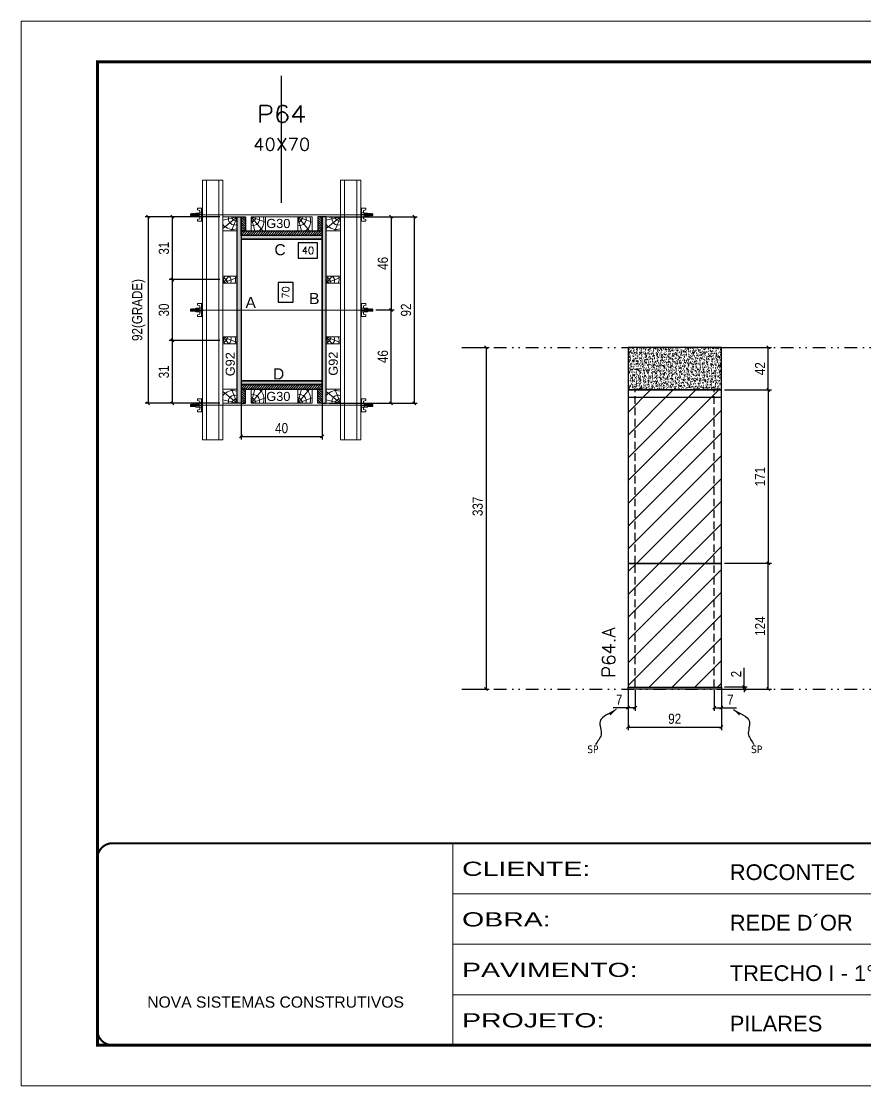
# Model space of a CAD drawing. Extents: x 2949 to 9230, y 1140 to 12527.
# Drawn here: x 2949 to 3781, y 4585 to 5635 of the extents above; entities that cross this region are included whole.
import ezdxf
from ezdxf.enums import TextEntityAlignment as Align

# ---------------------------------------------------------------- set-up
doc = ezdxf.new("R2010")
doc.units = 0
for name, pattern in [('CONTINUO', [0]), ('DASHED', [0.75, 0.5, -0.25]), ('DIVIDE2', [0.625, 0.25, -0.125, 0, -0.125, 0, -0.125]), ('HIDDEN', [0.375, 0.25, -0.125])]:
    doc.linetypes.add(name, pattern=pattern)
for name, color, linetype in [('CHAPA', 1, 'Continuous'), ('COTA', 241, 'Continuous'), ('cotas', 4, 'Continuous'), ('MEIO_PONT', 93, 'Continuous'), ('Nível', 160, 'Continuous'), ('Painéis', 200, 'Continuous'), ('SARR_2.2x7', 40, 'Continuous'), ('SARRAFO', 251, 'Continuous'), ('Sarrafo de Pressão', 42, 'HIDDEN'), ('texto', 7, 'Continuous'), ('Texto de Titulo', 7, 'Continuous'), ('Texto Qtd Sarr', 242, 'Continuous'), ('TEXTO_GERAL', 7, 'Continuous')]:
    doc.layers.add(name, color=color, linetype=linetype)
for name, color, linetype, lineweight in [('Folhas', 255, 'Continuous', 9), ('Hachura', 251, 'Continuous', 9), ('Madeira', 126, 'Continuous', 18), ('Perfil Metálico', 224, 'Continuous', 18), ('SARRAFO DE PRESSAO', 251, 'DASHED', 9), ('Texto Seção', 7, 'Continuous', 15)]:
    doc.layers.add(name, color=color, linetype=linetype, lineweight=lineweight)
doc.styles.add('ARIAL', font='arial.ttf')
doc.styles.add('COTA TECNICA', font='techl___.ttf', dxfattribs={"height": 10})
doc.styles.add('COTA TECNICA 2X', font='techl___.ttf', dxfattribs={"height": 10})
doc.styles.add('COTA TECNICA-50', font='techl___.ttf', dxfattribs={"height": 10})
doc.styles.add('REGUA-120', font='ROMANS.shx', dxfattribs={"height": 15})
doc.styles.add('ROMANS', font='romans.shx')
doc.styles.add('SANSSERIF', font='sas_____.pfb')
doc.styles.get("Standard").update_dxf_attribs({"font": 'arial.ttf'})
doc.styles.add('Tecnologia', font='')
doc.styles.get('Tecnologia').set_extended_font_data('Forgotten Futurist')
doc.dimstyles.new('COTA PAINEL-50', dxfattribs={"dimtxt": 10, "dimasz": 3, "dimexe": 3, "dimexo": 3, "dimgap": 3, "dimtad": 1, "dimdec": 1, "dimzin": 12, "dimdsep": 46, "dimtxsty": 'COTA TECNICA-50', "dimblk1": 'OBLIQUE', "dimblk2": 'OBLIQUE', "dimsah": 1, "dimcen": 0.9, "dimclrd": 4, "dimclre": 4, "dimclrt": 240, "dimadec": 1, "dimazin": 3, "dimtfac": 1, "dimtdec": 1, "dimtmove": 0, "dimatfit": 3, "dimfxl": 1, "dimtolj": 1, "dimtzin": 12, "dimarcsym": 0})
doc.dimstyles.new('PAINEL', dxfattribs={"dimtxt": 10, "dimasz": 3, "dimexe": 3, "dimexo": 3, "dimgap": 3, "dimtad": 1, "dimdec": 1, "dimzin": 12, "dimdsep": 46, "dimtxsty": 'COTA TECNICA', "dimblk1": 'OBLIQUE', "dimblk2": 'OBLIQUE', "dimsah": 1, "dimcen": 0.9, "dimclrd": 4, "dimclre": 4, "dimclrt": 240, "dimadec": 1, "dimazin": 3, "dimtfac": 1, "dimtdec": 1, "dimtmove": 0, "dimatfit": 3, "dimfxl": 1, "dimtolj": 1, "dimtzin": 12, "dimarcsym": 0})
doc.dimstyles.new('SECAO PILAR', dxfattribs={"dimtxt": 10, "dimasz": 3, "dimexe": 3, "dimexo": 3, "dimgap": 3, "dimtad": 1, "dimdec": 1, "dimlfac": 0.5, "dimzin": 12, "dimdsep": 46, "dimtxsty": 'COTA TECNICA 2X', "dimblk1": 'OBLIQUE', "dimblk2": 'OBLIQUE', "dimsah": 1, "dimcen": 0.9, "dimclrd": 256, "dimclre": 256, "dimclrt": 256, "dimadec": 1, "dimazin": 3, "dimtfac": 1, "dimtdec": 1, "dimtmove": 0, "dimatfit": 3, "dimfxl": 1, "dimtolj": 1, "dimtzin": 12, "dimarcsym": 0})
doc.dimstyles.new('SECÇÃO 2', dxfattribs={"dimtxt": 7, "dimasz": 6, "dimexe": 0.18, "dimexo": 2, "dimgap": -4, "dimtad": 3, "dimdec": 1, "dimlfac": 0.5, "dimzin": 12, "dimdsep": 46, "dimtxsty": 'ROMANS', "dimblk": 'ARCHTICK', "dimcen": 0.09, "dimse1": 1, "dimse2": 1, "dimsd1": 1, "dimsd2": 1, "dimclrd": 180, "dimclre": 5, "dimclrt": 1, "dimadec": 0, "dimazin": 3, "dimtfac": 1, "dimtdec": 1, "dimtofl": 0, "dimtmove": 0, "dimatfit": 3, "dimldrblk": 'ARCHTICK', "dimfxl": 1, "dimtolj": 1, "dimtzin": 0, "dimarcsym": 0})
doc.dimstyles.get("Standard").update_dxf_attribs({"dimtxt": 0.18, "dimasz": 0.18, "dimexe": 0.18, "dimexo": 0.0625, "dimgap": 0.09, "dimtad": 0, "dimtih": 1, "dimtoh": 1, "dimdec": 4, "dimzin": 0, "dimdsep": 46, "dimtxsty": 'Standard', "dimcen": 0.09, "dimadec": 0, "dimazin": 0, "dimtfac": 1, "dimtdec": 4, "dimtofl": 0, "dimtmove": 0, "dimatfit": 3, "dimfxl": 1, "dimtolj": 1, "dimtzin": 0, "dimarcsym": 0})
pattern_1 = [(45, (-126071.967, -22713.47), (-11.2253202, 11.2253202), [])]

# ---------------------------------------------------------------- blocks, each defined once
blk = doc.blocks.new('9999999999')
at = {"color": 30, "linetype": 'CONTINUO'}
for p, q in [((98564.6, 34230.2), (98564.6, 34429.4)), ((98564.6, 34379.6), (99584, 34379.6)), ((98564.6, 34329.8), (99488, 34329.8)), ((98564.6, 34280), (99488, 34280))]:
    blk.add_line(p, q, dxfattribs=at)
at = {"color": 30, "linetype": 'CONTINUO', "const_width": 2}
blk.add_lwpolyline([(99584, 34230.2), (99584, 34414.4, 0.414214), (99569, 34429.4), (98229, 34429.4, 0.414214), (98214, 34414.4), (98214, 34245.2, 0.414214), (98229, 34230.2), (99584, 34230.2)], format="xyb", dxfattribs=at)
at = {"layer": 'Folhas'}
blk.add_lwpolyline([(98139, 34190.2), (99624, 34190.2), (99624, 35240.2), (98139, 35240.2)], close=True, dxfattribs=at)
at = {"layer": 'Folhas', "color": 30, "const_width": 3}
blk.add_lwpolyline([(98214, 34230.2), (99584, 34230.2), (99584, 35200.2), (98214, 35200.2)], close=True, dxfattribs=at)
at = {"color": 7, "linetype": 'Continuous', "ltscale": 5, "style": 'ARIAL'}
for s, height, p in [('ROCONTEC', 15.48, (98837.7, 34393.1)), ('REDE D´OR', 15.48, (98837.7, 34343.3)), ('TRECHO I - 1° SUBSOLO', 15.483, (98837.7, 34293.5)), ('NOVA SISTEMAS CONSTRUTIVOS', 11.059, (98263.2, 34267.2)), ('PILARES', 15.48, (98837.7, 34243.7))]:
    blk.add_text(s, height=height, dxfattribs=at).set_placement(p)
at = {"layer": 'Folhas', "color": 7, "style": 'Tecnologia', "width": 1.5}
for s, p in [('CLIENTE:', (98573.7, 34397.2)), ('OBRA:', (98573.7, 34347.3)), ('PAVIMENTO:', (98573.7, 34297.5)), ('PROJETO:', (98573.7, 34247.7))]:
    blk.add_text(s, height=14, dxfattribs=at).set_placement(p)
blk = doc.blocks.new('titulo1')
at = {"layer": 'Defpoints', "color": 252, "linetype": 'HIDDEN', "ltscale": 2}
blk.add_line((0, 0), (0, 125), dxfattribs=at)
at = {"layer": 'Defpoints', "style": 'ROMANS', "oblique": 15}
blk.add_attdef('FOLHA', text='', height=10, dxfattribs=at).set_placement((0, 15.6), align=Align.MIDDLE_CENTER)
at = {"layer": 'Texto Qtd Sarr', "color": 3, "style": 'ROMANS', "oblique": 15}
for tag, height, p in [('TITULO', 17, (0, 71.4)), ('SEÇÃO', 12, (0, 41.5))]:
    blk.add_attdef(tag, text='', height=height, dxfattribs=at).set_placement(p, align=Align.MIDDLE_CENTER)
blk = doc.blocks.new('_Oblique')
at = {"color": 0, "linetype": 'ByBlock', "lineweight": -2}
blk.add_line((-0.5, -0.5), (0.5, 0.5), dxfattribs=at)
blk = doc.blocks.new('*D2291')
at = {"layer": 'cotas', "color": 4, "linetype": 'ByBlock', "lineweight": -2, "transparency": 16777216}
for p, q in [((3386.7, 5313.6), (3410.4, 5313.6)), ((3407.4, 5313.6), (3407.4, 4976.6)), ((3386.7, 4976.6), (3410.4, 4976.6))]:
    blk.add_line(p, q, dxfattribs=at)
at = {"layer": 'Defpoints', "color": 0, "linetype": 'ByBlock', "transparency": 16777216}
for p in [(3383.7, 5313.6), (3383.7, 4976.6), (3407.4, 4976.6)]:
    blk.add_point(p, dxfattribs=at)
at = {"layer": 'cotas', "color": 4, "linetype": 'ByBlock', "lineweight": -2, "transparency": 16777216, "xscale": 3, "yscale": 3, "zscale": 3}
for p, rotation in [((3407.4, 5313.6), 90), ((3407.4, 4976.6), 270)]:
    blk.add_blockref('_Oblique', p, dxfattribs=dict(at, rotation=rotation))
at = {"layer": 'cotas', "color": 240, "linetype": 'ByBlock', "transparency": 16777216, "insert": (3399.2, 5156.8), "char_height": 10, "attachment_point": 5, "rotation": 90, "style": 'COTA TECNICA'}
blk.add_mtext('\\A1;337', dxfattribs=at)
blk = doc.blocks.new('*D1942')
at = {"layer": 'COTA', "color": 180, "lineweight": -2, "transparency": 16777216}
for p, q in [((3217.3, 5377.5), (3202.3, 5377.5)), ((3202.3, 5377.5), (3202.3, 5358.2)), ((3217.3, 5358.2), (3217.3, 5377.5)), ((3202.3, 5358.2), (3217.3, 5358.2))]:
    blk.add_line(p, q, dxfattribs=at)
at = {"layer": 'Defpoints', "color": 0, "transparency": 16777216}
for p in [(3165.8, 5420.5), (3165.8, 5280.5), (3221.3, 5280.5)]:
    blk.add_point(p, dxfattribs=at)
at = {"layer": 'COTA', "color": 1, "transparency": 16777216, "insert": (3209.8, 5367.8), "char_height": 7, "attachment_point": 5, "rotation": 90, "style": 'ROMANS'}
blk.add_mtext('\\A1;70', dxfattribs=at)
blk = doc.blocks.new('_ArchTick')
at = {"color": 0, "linetype": 'ByBlock', "const_width": 0.15}
blk.add_lwpolyline([(-0.5, -0.5), (0.5, 0.5)], dxfattribs=at)
blk = doc.blocks.new('*D1943')
at = {"layer": 'COTA', "lineweight": -2, "transparency": 16777216}
for p, q in [((3252.8, 5442.5), (3339.6, 5442.5)), ((3336.6, 5442.5), (3336.6, 5258.5)), ((3252.8, 5258.5), (3339.6, 5258.5))]:
    blk.add_line(p, q, dxfattribs=at)
at = {"layer": 'Defpoints', "color": 0, "transparency": 16777216}
for p in [(3249.8, 5442.5), (3249.8, 5258.5), (3336.6, 5258.5)]:
    blk.add_point(p, dxfattribs=at)
at = {"layer": 'COTA', "lineweight": -2, "transparency": 16777216, "xscale": 3, "yscale": 3, "zscale": 3}
for p, rotation in [((3336.6, 5442.5), 90), ((3336.6, 5258.5), 270)]:
    blk.add_blockref('_Oblique', p, dxfattribs=dict(at, rotation=rotation))
at = {"layer": 'COTA', "transparency": 16777216, "insert": (3328.5, 5350.5), "char_height": 10, "attachment_point": 5, "rotation": 90, "style": 'COTA TECNICA 2X'}
blk.add_mtext('\\A1;92', dxfattribs=at)
blk = doc.blocks.new('*D1944')
at = {"layer": 'COTA', "lineweight": -2, "transparency": 16777216}
for p, q in [((3286.8, 5442.5), (3316.8, 5442.5)), ((3313.8, 5442.5), (3313.8, 5350.5)), ((3298.6, 5350.5), (3316.8, 5350.5))]:
    blk.add_line(p, q, dxfattribs=at)
at = {"layer": 'Defpoints', "color": 0, "transparency": 16777216}
for p in [(3283.8, 5442.5), (3295.6, 5350.5), (3313.8, 5350.5)]:
    blk.add_point(p, dxfattribs=at)
at = {"layer": 'COTA', "lineweight": -2, "transparency": 16777216, "xscale": 3, "yscale": 3, "zscale": 3}
for p, rotation in [((3313.8, 5442.5), 90), ((3313.8, 5350.5), 270)]:
    blk.add_blockref('_Oblique', p, dxfattribs=dict(at, rotation=rotation))
at = {"layer": 'COTA', "transparency": 16777216, "insert": (3305.7, 5396.5), "char_height": 10, "attachment_point": 5, "rotation": 90, "style": 'COTA TECNICA 2X'}
blk.add_mtext('\\A1;46', dxfattribs=at)
blk = doc.blocks.new('*D1945')
at = {"layer": 'COTA', "lineweight": -2, "transparency": 16777216}
for p, q in [((3298.6, 5350.5), (3316.8, 5350.5)), ((3313.8, 5258.5), (3313.8, 5350.5)), ((3286.8, 5258.5), (3316.8, 5258.5))]:
    blk.add_line(p, q, dxfattribs=at)
at = {"layer": 'Defpoints', "color": 0, "transparency": 16777216}
for p in [(3295.6, 5350.5), (3313.8, 5350.5), (3283.8, 5258.5)]:
    blk.add_point(p, dxfattribs=at)
at = {"layer": 'COTA', "lineweight": -2, "transparency": 16777216, "xscale": 3, "yscale": 3, "zscale": 3}
for p, rotation in [((3313.8, 5350.5), 90), ((3313.8, 5258.5), 270)]:
    blk.add_blockref('_Oblique', p, dxfattribs=dict(at, rotation=rotation))
at = {"layer": 'COTA', "transparency": 16777216, "insert": (3305.7, 5304.5), "char_height": 10, "attachment_point": 5, "rotation": 90, "style": 'COTA TECNICA 2X'}
blk.add_mtext('\\A1;46', dxfattribs=at)
blk = doc.blocks.new('*D1946')
at = {"layer": 'COTA', "color": 180, "lineweight": -2, "transparency": 16777216}
for p, q in [((3241.3, 5416.7), (3222, 5416.7)), ((3222, 5416.7), (3222, 5401.7)), ((3241.3, 5401.7), (3241.3, 5416.7)), ((3222, 5401.7), (3241.3, 5401.7))]:
    blk.add_line(p, q, dxfattribs=at)
at = {"layer": 'Defpoints', "color": 0, "transparency": 16777216}
for p in [(3165.8, 5420.5), (3245.8, 5420.5), (3245.8, 5397.7)]:
    blk.add_point(p, dxfattribs=at)
at = {"layer": 'COTA', "color": 1, "transparency": 16777216, "insert": (3231.7, 5409.2), "char_height": 7, "attachment_point": 5, "style": 'ROMANS'}
blk.add_mtext('\\A1;40', dxfattribs=at)
blk = doc.blocks.new('PONTALETE')
at = {"layer": 'Madeira'}
for q in [(2.71, 7), (7, 5.76), (7, 1.74)]:
    blk.add_line((0, 0), q, dxfattribs=at)
blk.add_lwpolyline([(0, 0), (7, 0), (7, 7), (0, 7)], close=True, dxfattribs=at)
for centre, radius, start, end in [((2.04, 0.06), 6.23, 37.2818, 109.0913), ((1.09, 0.9), 3.19, 343.603, 109.9847), ((-0.21, -0.78), 3.09, 14.6322, 86.0383)]:
    blk.add_arc(centre, radius, start, end, dxfattribs=at)
blk = doc.blocks.new('*D1947')
at = {"layer": 'COTA', "lineweight": -2, "transparency": 16777216}
for p, q in [((3144.8, 5442.5), (3071.1, 5442.5)), ((3074.1, 5442.5), (3074.1, 5258.5)), ((3144.8, 5258.5), (3071.1, 5258.5))]:
    blk.add_line(p, q, dxfattribs=at)
at = {"layer": 'Defpoints', "color": 0, "transparency": 16777216}
for p in [(3147.8, 5442.5), (3074.1, 5258.5), (3147.8, 5258.5)]:
    blk.add_point(p, dxfattribs=at)
at = {"layer": 'COTA', "lineweight": -2, "transparency": 16777216, "xscale": 3, "yscale": 3, "zscale": 3}
for p, rotation in [((3074.1, 5442.5), 90), ((3074.1, 5258.5), 270)]:
    blk.add_blockref('_Oblique', p, dxfattribs=dict(at, rotation=rotation))
at = {"layer": 'COTA', "transparency": 16777216, "insert": (3064.8, 5350.5), "char_height": 10, "attachment_point": 5, "rotation": 90, "style": 'COTA TECNICA 2X'}
blk.add_mtext('\\A1;92(GRADE)', dxfattribs=at)
blk = doc.blocks.new('MEIO PONTALETE')
at = {"layer": 'Madeira'}
for q in [(2.71, 7), (3.5, 2.88), (3.5, 0.87)]:
    blk.add_line((0, 0), q, dxfattribs=at)
blk.add_lwpolyline([(0, 0), (3.5, 0), (3.5, 7), (0, 7)], close=True, dxfattribs=at)
for centre, radius, start, end in [((2.04, 0.06), 6.23, 76.4499, 109.0913), ((1.09, 0.9), 3.19, 40.9063, 109.9847), ((-0.21, -0.78), 3.09, 14.6322, 86.0383)]:
    blk.add_arc(centre, radius, start, end, dxfattribs=at)
blk = doc.blocks.new('*D1948')
at = {"layer": 'COTA', "lineweight": -2, "transparency": 16777216}
for p, q in [((3144.8, 5320.5), (3094.9, 5320.5)), ((3097.9, 5320.5), (3097.9, 5258.5)), ((3144.8, 5258.5), (3094.9, 5258.5))]:
    blk.add_line(p, q, dxfattribs=at)
at = {"layer": 'Defpoints', "color": 0, "transparency": 16777216}
for p in [(3147.8, 5320.5), (3097.9, 5258.5), (3147.8, 5258.5)]:
    blk.add_point(p, dxfattribs=at)
at = {"layer": 'COTA', "lineweight": -2, "transparency": 16777216, "xscale": 3, "yscale": 3, "zscale": 3}
for p, rotation in [((3097.9, 5320.5), 90), ((3097.9, 5258.5), 270)]:
    blk.add_blockref('_Oblique', p, dxfattribs=dict(at, rotation=rotation))
at = {"layer": 'COTA', "transparency": 16777216, "insert": (3089.7, 5289.5), "char_height": 10, "attachment_point": 5, "rotation": 90, "style": 'COTA TECNICA 2X'}
blk.add_mtext('\\A1;31', dxfattribs=at)
blk = doc.blocks.new('C')
at = {"layer": 'Hachura', "color": 0}
for p, q in [((0, 3.22), (0, -3.22)), ((0.45, 3.22), (0, 3.22)), ((0.46, 3.16), (0, 3.16)), ((0.46, 3.05), (0, 3.05)), ((0.46, 2.88), (0, 2.88)), ((0, 2.75), (0, -1.16)), ((0.46, 2.65), (0, 2.65)), ((0.46, 2.23), (0, 2.23)), ((0.46, 1.51), (0, 1.51)), ((0.39, 0.49), (0.17, 0.49)), ((0.45, -3.23), (0.45, 3.22)), ((0.45, 3.22), (2.58, 3.22)), ((1.74, 0.97), (0.45, 0.97)), ((1.45, 0.1), (0.45, 0.1)), ((1.35, 1.94), (1.35, 0.96)), ((2.58, 2.39), (1.47, 2.09)), ((1.74, -0.97), (1.74, 0.97)), ((1.74, 0.97), (1.74, 0.84)), ((1.74, 0.97), (1.74, 0.84)), ((1.74, 0.84), (3.35, 0.84)), ((3.35, 0.45), (1.74, 0.45)), ((2.58, 3.22), (2.58, 2.39)), ((3.32, 0.84), (3.32, -0.84)), ((3.35, 0.84), (3.35, -0.84)), ((3.68, 0.45), (3.35, 0.45)), ((3.84, -0.52), (3.35, 0.45)), ((3.35, 0.06), (3.67, -0.57)), ((3.68, 0.45), (4.16, -0.52)), ((3.72, 0.5), (4.25, -0.57)), ((4.37, -0.55), (3.83, 0.53)), ((4.15, 0.45), (3.93, 0.45)), ((4.42, -0.52), (3.93, 0.45)), ((4.15, 0.45), (4.26, 0.45)), ((4.26, 0.45), (4.74, -0.52)), ((4.3, 0.5), (4.83, -0.57)), ((4.95, -0.55), (4.41, 0.53)), ((4.51, 0.45), (4.84, 0.45)), ((5, -0.52), (4.51, 0.45)), ((4.84, 0.45), (5.32, -0.52)), ((4.88, 0.5), (5.41, -0.57)), ((5.53, -0.55), (4.99, 0.53)), ((5.58, -0.52), (5.09, 0.45)), ((5.42, 0.45), (5.09, 0.45)), ((5.58, -0.52), (5.09, 0.45)), ((5.42, 0.45), (5.74, -0.19)), ((5.46, 0.5), (5.74, -0.07)), ((5.74, 0.19), (5.57, 0.53)), ((5.74, 0.32), (5.68, 0.45)), ((5.68, 0.45), (5.74, 0.45)), ((5.74, 0.45), (5.9, 0.29)), ((5.74, 0.45), (5.74, -0.52)), ((5.9, -0.36), (5.9, 0.29)), ((0.45, 0), (0, 0)), ((0.46, -1.52), (0, -1.52)), ((0.46, -2.23), (0, -2.23)), ((0.46, -2.65), (0, -2.65)), ((0.46, -2.88), (0, -2.88)), ((0.46, -3.05), (0, -3.05)), ((0.46, -3.16), (0, -3.16)), ((0, -3.22), (2.57, -3.22)), ((0.08, -0.48), (0.29, -0.48)), ((0.29, -0.48), (0.4, -0.48)), ((0.45, 0), (0.45, -0.97)), ((0.45, -0.16), (1.45, -0.16)), ((0.45, -0.65), (0.45, -0.32)), ((0.45, -3.23), (0.45, -0.65)), ((0.45, -0.97), (1.74, -0.97)), ((1.35, -1.94), (1.35, -0.97)), ((2.58, -2.39), (1.47, -2.1)), ((3.35, -0.32), (1.74, -0.32)), ((3.35, -0.84), (1.74, -0.84)), ((2.58, -3.23), (2.58, -2.39)), ((3.35, -0.07), (3.58, -0.52)), ((3.35, -0.52), (3.58, -0.52)), ((3.84, -0.52), (4.16, -0.52)), ((4.42, -0.52), (4.74, -0.52)), ((4.63, -0.52), (4.74, -0.52)), ((5, -0.52), (5.32, -0.52)), ((5.58, -0.52), (5.74, -0.52)), ((5.74, -0.52), (5.9, -0.36)), ((5.74, -0.52), (5.74, -0.52))]:
    blk.add_line(p, q, dxfattribs=at)
for centre, radius, start, end in [((1.52, 1.94), 0.161, 104.7436, 180), ((1.44, -0.03), 0.129, 272.695, 87.305), ((3.81, 0.39), 0.143, 25.5688, 154.4312), ((4.39, 0.39), 0.143, 25.5688, 154.4312), ((4.97, 0.39), 0.143, 25.5688, 154.4312), ((5.55, 0.39), 0.143, 25.5688, 154.4312), ((0.17, -0.37), 0.174, 221.744, 317.8592), ((1.52, -1.94), 0.161, 180, 255.2564), ((3.71, -0.4), 0.174, 222.1408, 318.256), ((4.29, -0.4), 0.174, 222.1408, 318.256), ((4.87, -0.4), 0.174, 222.1408, 318.256), ((5.45, -0.4), 0.174, 222.1408, 318.256), ((5.61, -0.4), 0.174, 317.8592, 318.256)]:
    blk.add_arc(centre, radius, start, end, dxfattribs=at)
blk = doc.blocks.new('*D1923')
at = {"layer": 'COTA', "lineweight": -2, "transparency": 16777216}
for p, q in [((3144.8, 5442.5), (3094.9, 5442.5)), ((3097.9, 5442.5), (3097.9, 5380.5)), ((3144.8, 5380.5), (3094.9, 5380.5))]:
    blk.add_line(p, q, dxfattribs=at)
at = {"layer": 'Defpoints', "color": 0, "transparency": 16777216}
for p in [(3147.8, 5442.5), (3097.9, 5380.5), (3147.8, 5380.5)]:
    blk.add_point(p, dxfattribs=at)
at = {"layer": 'COTA', "lineweight": -2, "transparency": 16777216, "xscale": 3, "yscale": 3, "zscale": 3}
for p, rotation in [((3097.9, 5442.5), 90), ((3097.9, 5380.5), 270)]:
    blk.add_blockref('_Oblique', p, dxfattribs=dict(at, rotation=rotation))
at = {"layer": 'COTA', "transparency": 16777216, "insert": (3089.7, 5411.5), "char_height": 10, "attachment_point": 5, "rotation": 90, "style": 'COTA TECNICA 2X'}
blk.add_mtext('\\A1;31', dxfattribs=at)
blk = doc.blocks.new('*D1924')
at = {"layer": 'COTA', "lineweight": -2, "transparency": 16777216}
for p, q in [((3144.8, 5380.5), (3094.9, 5380.5)), ((3097.9, 5380.5), (3097.9, 5320.5)), ((3144.8, 5320.5), (3094.9, 5320.5))]:
    blk.add_line(p, q, dxfattribs=at)
at = {"layer": 'Defpoints', "color": 0, "transparency": 16777216}
for p in [(3147.8, 5380.5), (3097.9, 5320.5), (3147.8, 5320.5)]:
    blk.add_point(p, dxfattribs=at)
at = {"layer": 'COTA', "lineweight": -2, "transparency": 16777216, "xscale": 3, "yscale": 3, "zscale": 3}
for p, rotation in [((3097.9, 5380.5), 90), ((3097.9, 5320.5), 270)]:
    blk.add_blockref('_Oblique', p, dxfattribs=dict(at, rotation=rotation))
at = {"layer": 'COTA', "transparency": 16777216, "insert": (3089.7, 5350.5), "char_height": 10, "attachment_point": 5, "rotation": 90, "style": 'COTA TECNICA 2X'}
blk.add_mtext('\\A1;30', dxfattribs=at)
blk = doc.blocks.new('*D2287')
at = {"layer": 'COTA', "lineweight": -2, "transparency": 16777216}
for p, q in [((3165.8, 5273.9), (3165.8, 5222.8)), ((3245.8, 5273.9), (3245.8, 5222.8)), ((3165.8, 5225.8), (3245.8, 5225.8))]:
    blk.add_line(p, q, dxfattribs=at)
at = {"layer": 'Defpoints', "color": 0, "transparency": 16777216}
for p in [(3165.8, 5276.9), (3245.8, 5276.9), (3245.8, 5225.8)]:
    blk.add_point(p, dxfattribs=at)
at = {"layer": 'COTA', "lineweight": -2, "transparency": 16777216, "xscale": 3, "yscale": 3, "zscale": 3, "rotation": 180}
blk.add_blockref('_Oblique', (3165.8, 5225.8), dxfattribs=at)
at = {"layer": 'COTA', "lineweight": -2, "transparency": 16777216, "xscale": 3, "yscale": 3, "zscale": 3}
blk.add_blockref('_Oblique', (3245.8, 5225.8), dxfattribs=at)
at = {"layer": 'COTA', "transparency": 16777216, "insert": (3205.8, 5233.9), "char_height": 10, "attachment_point": 5, "style": 'COTA TECNICA 2X'}
blk.add_mtext('\\A1;40', dxfattribs=at)
blk = doc.blocks.new('*D1437')
at = {"layer": 'COTA', "color": 4, "lineweight": -2, "transparency": 16777216}
for p, q in [((3547.5, 4975.6), (3547.5, 4936.1)), ((3639.5, 4975.6), (3639.5, 4936.1)), ((3547.5, 4939.1), (3639.5, 4939.1))]:
    blk.add_line(p, q, dxfattribs=at)
at = {"layer": 'Defpoints', "color": 0, "transparency": 16777216}
for p in [(3547.5, 4978.6), (3639.5, 4978.6), (3639.5, 4939.1)]:
    blk.add_point(p, dxfattribs=at)
at = {"layer": 'COTA', "color": 4, "lineweight": -2, "transparency": 16777216, "xscale": 3, "yscale": 3, "zscale": 3, "rotation": 180}
blk.add_blockref('_Oblique', (3547.5, 4939.1), dxfattribs=at)
at = {"layer": 'COTA', "color": 4, "lineweight": -2, "transparency": 16777216, "xscale": 3, "yscale": 3, "zscale": 3}
blk.add_blockref('_Oblique', (3639.5, 4939.1), dxfattribs=at)
at = {"layer": 'COTA', "color": 240, "transparency": 16777216, "insert": (3593.5, 4947.2), "char_height": 10, "attachment_point": 5, "style": 'COTA TECNICA'}
blk.add_mtext('\\A1;92', dxfattribs=at)
blk = doc.blocks.new('*D1438')
at = {"layer": 'COTA', "color": 4, "lineweight": -2, "transparency": 16777216}
for p, q in [((3642.5, 5313.6), (3688.8, 5313.6)), ((3685.8, 5271.6), (3685.8, 5313.6)), ((3642.5, 5271.6), (3688.8, 5271.6))]:
    blk.add_line(p, q, dxfattribs=at)
at = {"layer": 'Defpoints', "color": 0, "transparency": 16777216}
for p in [(3639.5, 5313.6), (3685.8, 5313.6), (3639.5, 5271.6)]:
    blk.add_point(p, dxfattribs=at)
at = {"layer": 'COTA', "color": 4, "lineweight": -2, "transparency": 16777216, "xscale": 3, "yscale": 3, "zscale": 3}
for p, rotation in [((3685.8, 5313.6), 90), ((3685.8, 5271.6), 270)]:
    blk.add_blockref('_Oblique', p, dxfattribs=dict(at, rotation=rotation))
at = {"layer": 'COTA', "color": 240, "transparency": 16777216, "insert": (3677.7, 5292.6), "char_height": 10, "attachment_point": 5, "rotation": 90, "style": 'COTA TECNICA'}
blk.add_mtext('\\A1;42', dxfattribs=at)
blk = doc.blocks.new('*D1439')
at = {"layer": 'COTA', "color": 4, "lineweight": -2, "transparency": 16777216}
for p, q in [((3547.5, 4973.6), (3547.5, 4955.1)), ((3554.5, 4975.6), (3554.5, 4955.1)), ((3547.5, 4958.1), (3532.8, 4958.1)), ((3554.5, 4958.1), (3547.5, 4958.1))]:
    blk.add_line(p, q, dxfattribs=at)
at = {"layer": 'Defpoints', "color": 0, "transparency": 16777216}
for p in [(3554.5, 4978.6), (3547.5, 4976.6), (3547.5, 4958.1)]:
    blk.add_point(p, dxfattribs=at)
at = {"layer": 'COTA', "color": 4, "lineweight": -2, "transparency": 16777216, "xscale": 3, "yscale": 3, "zscale": 3, "rotation": 180}
blk.add_blockref('_Oblique', (3547.5, 4958.1), dxfattribs=at)
at = {"layer": 'COTA', "color": 4, "lineweight": -2, "transparency": 16777216, "xscale": 3, "yscale": 3, "zscale": 3}
blk.add_blockref('_Oblique', (3554.5, 4958.1), dxfattribs=at)
at = {"layer": 'COTA', "color": 240, "transparency": 16777216, "insert": (3538.7, 4966.1), "char_height": 10, "attachment_point": 5, "style": 'COTA TECNICA-50'}
blk.add_mtext('\\A1;7', dxfattribs=at)
blk = doc.blocks.new('*D1440')
at = {"layer": 'COTA', "color": 4, "lineweight": -2, "transparency": 16777216}
for p, q in [((3632.5, 4975.6), (3632.5, 4955.1)), ((3639.5, 4973.6), (3639.5, 4955.1)), ((3632.5, 4958.1), (3639.5, 4958.1)), ((3639.5, 4958.1), (3654.3, 4958.1))]:
    blk.add_line(p, q, dxfattribs=at)
at = {"layer": 'Defpoints', "color": 0, "transparency": 16777216}
for p in [(3632.5, 4978.6), (3639.5, 4976.6), (3639.5, 4958.1)]:
    blk.add_point(p, dxfattribs=at)
at = {"layer": 'COTA', "color": 4, "lineweight": -2, "transparency": 16777216, "xscale": 3, "yscale": 3, "zscale": 3, "rotation": 180}
blk.add_blockref('_Oblique', (3632.5, 4958.1), dxfattribs=at)
at = {"layer": 'COTA', "color": 4, "lineweight": -2, "transparency": 16777216, "xscale": 3, "yscale": 3, "zscale": 3}
blk.add_blockref('_Oblique', (3639.5, 4958.1), dxfattribs=at)
at = {"layer": 'COTA', "color": 240, "transparency": 16777216, "insert": (3648.4, 4966.1), "char_height": 10, "attachment_point": 5, "style": 'COTA TECNICA-50'}
blk.add_mtext('\\A1;7', dxfattribs=at)
blk = doc.blocks.new('*D1441')
at = {"layer": 'COTA', "color": 4, "lineweight": -2, "transparency": 16777216}
for p, q in [((3642.5, 5100.6), (3688.8, 5100.6)), ((3685.8, 4976.6), (3685.8, 5100.6)), ((3642.5, 4976.6), (3688.8, 4976.6))]:
    blk.add_line(p, q, dxfattribs=at)
at = {"layer": 'Defpoints', "color": 0, "transparency": 16777216}
for p in [(3639.5, 5100.6), (3685.8, 5100.6), (3639.5, 4976.6)]:
    blk.add_point(p, dxfattribs=at)
at = {"layer": 'COTA', "color": 4, "lineweight": -2, "transparency": 16777216, "xscale": 3, "yscale": 3, "zscale": 3}
for p, rotation in [((3685.8, 5100.6), 90), ((3685.8, 4976.6), 270)]:
    blk.add_blockref('_Oblique', p, dxfattribs=dict(at, rotation=rotation))
at = {"layer": 'COTA', "color": 240, "transparency": 16777216, "insert": (3677.7, 5038.6), "char_height": 10, "attachment_point": 5, "rotation": 90, "style": 'COTA TECNICA-50'}
blk.add_mtext('\\A1;124', dxfattribs=at)
blk = doc.blocks.new('*D1442')
at = {"layer": 'COTA', "color": 4, "lineweight": -2, "transparency": 16777216}
for p, q in [((3662.1, 4978.6), (3662.1, 4997.4)), ((3642.5, 4978.6), (3665.1, 4978.6)), ((3662.1, 4976.6), (3662.1, 4978.6)), ((3642.5, 4976.6), (3665.1, 4976.6)), ((3662.1, 4976.6), (3662.1, 4973.6))]:
    blk.add_line(p, q, dxfattribs=at)
at = {"layer": 'Defpoints', "color": 0, "transparency": 16777216}
for p in [(3639.5, 4978.6), (3639.5, 4976.6), (3662.1, 4976.6)]:
    blk.add_point(p, dxfattribs=at)
at = {"layer": 'COTA', "color": 4, "lineweight": -2, "transparency": 16777216, "xscale": 3, "yscale": 3, "zscale": 3}
for p, rotation in [((3662.1, 4978.6), 270), ((3662.1, 4976.6), 90)]:
    blk.add_blockref('_Oblique', p, dxfattribs=dict(at, rotation=rotation))
at = {"layer": 'COTA', "color": 240, "transparency": 16777216, "insert": (3654.1, 4991.3), "char_height": 10, "attachment_point": 5, "rotation": 90, "style": 'COTA TECNICA-50'}
blk.add_mtext('\\A1;2', dxfattribs=at)
blk = doc.blocks.new('*D1443')
at = {"layer": 'COTA', "color": 4, "linetype": 'ByBlock', "lineweight": -2, "transparency": 16777216}
for p, q in [((3642.5, 5271.6), (3688.8, 5271.6)), ((3685.8, 5271.6), (3685.8, 5100.6)), ((3642.5, 5100.6), (3688.8, 5100.6))]:
    blk.add_line(p, q, dxfattribs=at)
at = {"layer": 'Defpoints', "color": 0, "linetype": 'ByBlock', "transparency": 16777216}
for p in [(3639.5, 5271.6), (3639.5, 5100.6), (3685.8, 5100.6)]:
    blk.add_point(p, dxfattribs=at)
at = {"layer": 'COTA', "color": 4, "linetype": 'ByBlock', "lineweight": -2, "transparency": 16777216, "xscale": 3, "yscale": 3, "zscale": 3}
for p, rotation in [((3685.8, 5271.6), 90), ((3685.8, 5100.6), 270)]:
    blk.add_blockref('_Oblique', p, dxfattribs=dict(at, rotation=rotation))
at = {"layer": 'COTA', "color": 240, "linetype": 'ByBlock', "transparency": 16777216, "insert": (3677.7, 5186.1), "char_height": 10, "attachment_point": 5, "rotation": 90, "style": 'COTA TECNICA'}
blk.add_mtext('\\A1;171', dxfattribs=at)

msp = doc.modelspace()

# ---------------------------------------------------------------- hatches: boundary and pattern name
at = {"layer": 'COTA', "linetype": 'ByBlock'}
h = msp.add_hatch(dxfattribs=at)
h.set_pattern_fill('AR-CONC', color=256, scale=0.03)
h.set_pattern_definition([(50, (-127864.2396, -23863.8456), (5.46554007, -0.47817257), [0.5715, -6.2865]), (355, (-127864.2396, -23863.8456), (-1.05730264, 5.73170536), [0.4572, -5.02921753]), (100.4514447, (-127863.784, -23863.8855), (4.40823741, 5.25353256), [0.48570026, -5.34270734]), (46.1842, (-127864.2396, -23862.3216), (8.13237123, -1.26126984), [0.85725, -9.42975]), (96.6355576, (-127863.562, -23862.427), (7.122124, 7.42278374), [0.7285507, -8.01406824]), (351.184151, (-127864.2396, -23862.322), (7.122124, 7.42278374), [0.685799, -7.54379196]), (21, (-127863.4776, -23862.7026), (4.54843174, -3.06795595), [0.5715, -6.2865]), (326, (-127863.4776, -23862.7026), (1.85406085, 5.52563898), [0.4572, -5.0292]), (71.451445, (-127863.0985, -23862.9583), (6.40249258, 2.45768307), [0.48570026, -5.34269813]), (37.5, (-127864.2396, -23863.8456), (0.092658098, 2.536651166), [0, -4.96824, 0, -5.1054, 0, -5.04825]), (7.5, (-127864.2396, -23863.8456), (2.004589875, 3.005417245), [0, -2.91084, 0, -4.85394, 0, -1.92405]), (327.5, (-127865.9388, -23863.8456), (4.067717855, -0.17186232), [0, -1.905, 0, -5.9436, 0, -7.8867]), (317.5, (-127866.701, -23863.8456), (4.44387544, 0.76279473), [0, -2.4765, 0, -3.94716, 0, -5.6007])])
h.paths.add_polyline_path([(3547.54, 5271.57), (3639.54, 5271.57), (3639.54, 5313.57), (3547.54, 5313.57)])
at = {"layer": 'Hachura'}
h = msp.add_hatch(color=256, dxfattribs=at)
h.dxf.hatch_style = 1
h.paths.add_polyline_path([(3165.83, 5258.46), (3161.83, 5258.46), (3161.83, 5442.46), (3165.83, 5442.46)])
h = msp.add_hatch(color=256, dxfattribs=at)
h.dxf.hatch_style = 1
h.paths.add_polyline_path([(3165.83, 5258.46), (3161.83, 5258.46), (3161.83, 5442.46), (3165.83, 5442.46)])
h = msp.add_hatch(dxfattribs=at)
h.set_pattern_fill('ANSI31', color=256, scale=0.5, angle=90, style=0)
h.set_pattern_definition([(135, (-19725.5793, 14566.414), (-1.12253202, -1.12253202), [])])
h.paths.add_polyline_path([(3165.83, 5428.46), (3170.23, 5428.46), (3170.23, 5442.46), (3165.83, 5442.46)])
h = msp.add_hatch(dxfattribs=at)
h.set_pattern_fill('ANSI31', color=256, scale=0.5, angle=90, style=0)
h.set_pattern_definition([(135, (-19683.5793, 14566.414), (-1.12253202, -1.12253202), [])])
h.paths.add_polyline_path([(3245.83, 5428.46), (3241.43, 5428.46), (3241.43, 5442.46), (3245.83, 5442.46)])
h = msp.add_hatch(color=256, dxfattribs=at)
h.dxf.hatch_style = 1
h.paths.add_polyline_path([(3245.83, 5258.46), (3249.83, 5258.46), (3249.83, 5442.46), (3245.83, 5442.46)])
h = msp.add_hatch(color=256, dxfattribs=at)
h.dxf.hatch_style = 1
h.paths.add_polyline_path([(3245.83, 5258.46), (3249.83, 5258.46), (3249.83, 5442.46), (3245.83, 5442.46)])
h = msp.add_hatch(dxfattribs=at)
h.set_pattern_fill('ANSI31', color=256, scale=0.5, style=0)
h.set_pattern_definition([(45, (12339.7807, 28353.4703), (-1.12253202, 1.12253202), [])])
h.paths.add_polyline_path([(3245.83, 5424.06), (3245.83, 5428.46), (3165.83, 5428.46), (3165.83, 5424.06)])
h = msp.add_hatch(color=256, dxfattribs=at)
h.dxf.hatch_style = 1
h.paths.add_polyline_path([(3165.83, 5424.06), (3165.83, 5420.46), (3245.83, 5420.46), (3245.83, 5424.06)])
h = msp.add_hatch(color=256, dxfattribs=at)
h.dxf.hatch_style = 1
h.paths.add_polyline_path([(3165.83, 5424.06), (3165.83, 5420.46), (3245.83, 5420.46), (3245.83, 5424.06)])
h = msp.add_hatch(color=256, dxfattribs=at)
h.dxf.hatch_style = 1
h.paths.add_polyline_path([(3165.83, 5280.46), (3165.83, 5276.86), (3245.83, 5276.86), (3245.83, 5280.46)])
h = msp.add_hatch(color=256, dxfattribs=at)
h.dxf.hatch_style = 1
h.paths.add_polyline_path([(3165.83, 5280.46), (3165.83, 5276.86), (3245.83, 5276.86), (3245.83, 5280.46)])
h = msp.add_hatch(dxfattribs=at)
h.set_pattern_fill('ANSI31', color=256, scale=0.5, style=0)
h.set_pattern_definition([(45, (12339.7807, 28379.4703), (-1.12253202, 1.12253202), [])])
h.paths.add_polyline_path([(3245.83, 5276.86), (3245.83, 5272.46), (3165.83, 5272.46), (3165.83, 5276.86)])
h = msp.add_hatch(dxfattribs=at)
h.set_pattern_fill('ANSI31', color=256, scale=0.5, angle=90, style=0)
h.set_pattern_definition([(135, (-19725.5793, 14761.414), (-1.12253202, -1.12253202), [])])
h.paths.add_polyline_path([(3165.83, 5272.46), (3170.23, 5272.46), (3170.23, 5258.46), (3165.83, 5258.46)])
h = msp.add_hatch(dxfattribs=at)
h.set_pattern_fill('ANSI31', color=256, scale=0.5, angle=90, style=0)
h.set_pattern_definition([(135, (-19683.5793, 14761.414), (-1.12253202, -1.12253202), [])])
h.paths.add_polyline_path([(3245.83, 5272.46), (3241.43, 5272.46), (3241.43, 5258.46), (3245.83, 5258.46)])
at = {"layer": 'Hachura', "linetype": 'ByBlock'}
h = msp.add_hatch(dxfattribs=at)
h.set_pattern_fill('ANSI31', color=256, scale=5)
h.set_pattern_definition(pattern_1)
h.paths.add_polyline_path([(3639.54, 5271.57), (3547.54, 5271.57), (3547.54, 5100.57), (3639.54, 5100.57)])
h = msp.add_hatch(dxfattribs=at)
h.set_pattern_fill('ANSI31', color=256, scale=5)
h.set_pattern_definition(pattern_1)
h.paths.add_polyline_path([(3639.54, 5100.57), (3547.54, 5100.57), (3547.54, 4978.57), (3639.54, 4978.57)])

# ---------------------------------------------------------------- linework, layer by layer
at = {"layer": 'CHAPA'}
for points in [[(3165.83, 5258.46), (3161.83, 5258.46), (3161.83, 5442.46), (3165.83, 5442.46)], [(3165.83, 5258.46), (3161.83, 5258.46), (3161.83, 5442.46), (3165.83, 5442.46)], [(3245.83, 5258.46), (3249.83, 5258.46), (3249.83, 5442.46), (3245.83, 5442.46)], [(3245.83, 5258.46), (3249.83, 5258.46), (3249.83, 5442.46), (3245.83, 5442.46)], [(3165.83, 5424.06), (3165.83, 5420.46), (3245.83, 5420.46), (3245.83, 5424.06)], [(3165.83, 5424.06), (3165.83, 5420.46), (3245.83, 5420.46), (3245.83, 5424.06)], [(3165.83, 5280.46), (3165.83, 5276.86), (3245.83, 5276.86), (3245.83, 5280.46)], [(3165.83, 5280.46), (3165.83, 5276.86), (3245.83, 5276.86), (3245.83, 5280.46)]]:
    msp.add_lwpolyline(points, close=True, dxfattribs=at)
at = {"layer": 'COTA', "linetype": 'ByBlock'}
msp.add_lwpolyline([(3547.54, 5271.57), (3639.54, 5271.57), (3639.54, 5313.57), (3547.54, 5313.57)], close=True, dxfattribs=at)
at = {"layer": 'Hachura'}
for p, q in [((3117.03, 5444.46), (3290.83, 5444.47)), ((3117.03, 5350.46), (3290.83, 5350.45)), ((3117.03, 5256.46), (3290.83, 5256.45))]:
    msp.add_line(p, q, dxfattribs=at)
at = {"layer": 'Madeira'}
for points in [[(3161.83, 5258.46), (3147.83, 5258.46), (3147.83, 5442.46), (3161.83, 5442.46)], [(3175.83, 5442.46), (3175.83, 5428.46), (3235.83, 5428.46), (3235.83, 5442.46)], [(3249.83, 5258.46), (3263.83, 5258.46), (3263.83, 5442.46), (3249.83, 5442.46)], [(3175.83, 5258.46), (3175.83, 5272.46), (3235.83, 5272.46), (3235.83, 5258.46)]]:
    msp.add_lwpolyline(points, close=True, dxfattribs=at)
at = {"layer": 'Nível', "color": 4, "linetype": 'DIVIDE2', "ltscale": 50}
for p, q in [((3383.69, 5313.57), (4394.03, 5313.57)), ((3383.69, 4976.57), (4394.03, 4976.57))]:
    msp.add_line(p, q, dxfattribs=at)
at = {"layer": 'Painéis'}
for points in [[(3245.83, 5420.46), (3165.83, 5420.46), (3165.83, 5280.46), (3245.83, 5280.46)], [(3547.54, 5100.57), (3639.54, 5100.57), (3639.54, 5271.57), (3547.54, 5271.57)], [(3547.54, 4978.57), (3639.54, 4978.57), (3639.54, 5100.57), (3547.54, 5100.57)], [(3547.54, 4978.57), (3639.54, 4978.57), (3639.54, 4976.57), (3547.54, 4976.57)]]:
    msp.add_lwpolyline(points, close=True, dxfattribs=at)
at = {"layer": 'Perfil Metálico'}
for points in [[(3127.83, 5222.46), (3147.83, 5222.46), (3147.83, 5478.46), (3127.83, 5478.46)], [(3143.83, 5478.46), (3131.83, 5478.46), (3131.83, 5222.46), (3143.83, 5222.46)], [(3283.83, 5222.46), (3263.83, 5222.46), (3263.83, 5478.46), (3283.83, 5478.46)], [(3267.83, 5478.46), (3279.83, 5478.46), (3279.83, 5222.46), (3267.83, 5222.46)]]:
    msp.add_lwpolyline(points, close=True, dxfattribs=at)
at = {"layer": 'SARR_2.2x7'}
msp.add_line((3547.54, 5264.57), (3639.54, 5264.57), dxfattribs=at)
at = {"layer": 'SARRAFO'}
for points in [[(3170.23, 5442.46), (3170.23, 5428.46), (3165.83, 5428.46), (3165.83, 5442.46)], [(3241.43, 5442.46), (3241.43, 5428.46), (3245.83, 5428.46), (3245.83, 5442.46)], [(3165.83, 5428.46), (3245.83, 5428.46), (3245.83, 5424.06), (3165.83, 5424.06)], [(3165.83, 5272.46), (3245.83, 5272.46), (3245.83, 5276.86), (3165.83, 5276.86)], [(3170.23, 5258.46), (3170.23, 5272.46), (3165.83, 5272.46), (3165.83, 5258.46)], [(3241.43, 5258.46), (3241.43, 5272.46), (3245.83, 5272.46), (3245.83, 5258.46)]]:
    msp.add_lwpolyline(points, close=True, dxfattribs=at)
at = {"layer": 'Sarrafo de Pressão', "ltscale": 30}
for p, q in [((3554.54, 5100.57), (3554.54, 5271.57)), ((3632.54, 5100.57), (3632.54, 5271.57)), ((3554.54, 4978.57), (3554.54, 5100.57)), ((3632.54, 4978.57), (3632.54, 5100.57))]:
    msp.add_line(p, q, dxfattribs=at)

# ---------------------------------------------------------------- block references
at = {"layer": 'Hachura', "linetype": 'Continuous', "yscale": 2, "zscale": 2, "rotation": 180}
for p, xscale in [((3127.83, 5444.46), 2), ((3283.83, 5444.46), -2)]:
    msp.add_blockref('C', p, dxfattribs=dict(at, xscale=xscale))
at = {"layer": 'Hachura', "linetype": 'Continuous', "yscale": 2, "zscale": 2}
for p, xscale in [((3127.83, 5350.46), -2), ((3283.83, 5350.46), 2), ((3127.83, 5256.46), -2), ((3283.83, 5256.46), 2)]:
    msp.add_blockref('C', p, dxfattribs=dict(at, xscale=xscale))
at = {"layer": 'MEIO_PONT'}
for name, p, xscale, yscale, zscale, rotation in [('PONTALETE', (3161.83, 5442.46), 2, 2, 2, 180), ('PONTALETE', (3175.83, 5442.46), 2, 2, 2, 270), ('PONTALETE', (3221.83, 5442.46), 2, 2, 2, 270), ('PONTALETE', (3263.83, 5442.46), 2, 2, 2, 180), ('MEIO PONTALETE', (3147.83, 5376.96), -1.999999997962732, 1.999999997962732, 1.999999997962732, 270), ('MEIO PONTALETE', (3249.83, 5376.96), -1.999999997962732, 1.999999997962732, 1.999999997962732, 270), ('MEIO PONTALETE', (3147.83, 5323.96), 1.999999997962732, 1.999999997962732, 1.999999997962732, 270), ('MEIO PONTALETE', (3249.83, 5323.96), 1.999999997962732, 1.999999997962732, 1.999999997962732, 270), ('PONTALETE', (3175.83, 5258.46), -2, 2, 2, 270), ('PONTALETE', (3221.83, 5258.46), -2, 2, 2, 270)]:
    msp.add_blockref(name, p, dxfattribs=dict(at, xscale=xscale, yscale=yscale, zscale=zscale, rotation=rotation))
at = {"layer": 'MEIO_PONT', "xscale": -2, "yscale": 2, "zscale": 2}
for p in [(3161.83, 5258.46), (3263.83, 5258.46)]:
    msp.add_blockref('PONTALETE', p, dxfattribs=at)
at = {"layer": 'SARRAFO DE PRESSAO', "color": 6, "linetype": 'ByBlock'}
msp.add_blockref('9999999999', (-95189.94, -29604.92), dxfattribs=at)
at = {"layer": 'Texto Seção'}
ref = msp.add_blockref('titulo1', (3205.83, 5456.34), dxfattribs=at)
ref.add_attrib('TITULO', 'P64', dxfattribs={"layer": 'Texto de Titulo', "color": 7, "height": 17, "style": 'ROMANS', "width": 1.1}).set_placement((3205.83, 5543.84), align=Align.MIDDLE_CENTER)
ref.add_attrib('SEÇÃO', '40X70', dxfattribs={"layer": 'Texto de Titulo', "color": 7, "height": 12, "style": 'ROMANS', "width": 1.1}).set_placement((3205.83, 5513.84), align=Align.MIDDLE_CENTER)

# ---------------------------------------------------------------- texts
at = {"layer": 'texto', "color": 0, "char_height": 7.5, "attachment_point": 5}
for insert in [(3512.76, 4917.08), (3674.32, 4917.08)]:
    msp.add_mtext('{\\fTahoma|b0|i0|c0|p34;\\C4;SP}', dxfattribs=dict(at, insert=insert))
at = {"layer": 'Texto Seção', "insert": (3534.92, 4987.82), "char_height": 13, "width": 285.3299, "attachment_point": 7, "rotation": 90, "style": 'REGUA-120'}
msp.add_mtext('P64.A', dxfattribs=at)
at = {"layer": 'TEXTO_GERAL', "style": 'ARIAL'}
for s, p in [('C', (3204.24, 5409.96)), ('B', (3238, 5361.82)), ('A', (3175.29, 5357.91)), ('D', (3202.83, 5287.46))]:
    msp.add_text(s, height=11, dxfattribs=at).set_placement(p, align=Align.MIDDLE_CENTER)
at = {"layer": 'TEXTO_GERAL', "color": 0, "linetype": 'Continuous', "style": 'SANSSERIF'}
for p in [(3155.1, 5285.13), (3256.66, 5285.67)]:
    msp.add_text('G92', height=9, rotation=90, dxfattribs=at).set_placement(p, align=Align.MIDDLE_LEFT)
at = {"layer": 'TEXTO_GERAL', "color": 0, "linetype": 'Continuous', "char_height": 9, "width": 285.3299, "style": 'SANSSERIF'}
for insert, attachment_point in [((3190.68, 5440.32), 1), ((3190.68, 5260.6), 7)]:
    msp.add_mtext('G30', dxfattribs=dict(at, insert=insert, attachment_point=attachment_point))

# ---------------------------------------------------------------- dimensions: what is measured, and where the dimension line sits
at = {"layer": 'COTA'}
dim = msp.add_linear_dim(base=(3074.05, 5258.46), p1=(3147.83, 5442.46), p2=(3147.83, 5258.46), angle=270, text='<>(GRADE)', dimstyle='SECAO PILAR', dxfattribs=at)
dim.commit()
dim.dimension.update_dxf_attribs({"geometry": '*D1947', "text_midpoint": (3064.83, 5350.46)})
for base, p1, p2, angle, dimstyle, picture, middle in [((3097.89, 5380.46), (3147.83, 5442.46), (3147.83, 5380.46), 270, 'SECAO PILAR', '*D1923', (3089.67, 5411.46)), ((3336.6, 5258.46), (3249.83, 5442.46), (3249.83, 5258.46), 270, 'SECAO PILAR', '*D1943', (3328.52, 5350.46)), ((3313.83, 5350.46), (3283.83, 5442.46), (3295.63, 5350.46), 270, 'SECAO PILAR', '*D1944', (3305.73, 5396.46)), ((3097.89, 5320.46), (3147.83, 5380.46), (3147.83, 5320.46), 270, 'SECAO PILAR', '*D1924', (3089.67, 5350.46)), ((3313.83, 5350.46), (3283.83, 5258.46), (3295.63, 5350.46), 90, 'SECAO PILAR', '*D1945', (3305.73, 5304.46)), ((3097.89, 5258.46), (3147.83, 5320.46), (3147.83, 5258.46), 270, 'SECAO PILAR', '*D1948', (3089.67, 5289.46)), ((3685.78, 5100.57), (3639.54, 4976.57), (3639.54, 5100.57), 90, 'COTA PAINEL-50', '*D1441', (3677.71, 5038.57)), ((3547.54, 4958.06), (3554.54, 4978.57), (3547.54, 4976.57), 180, 'COTA PAINEL-50', '*D1439', (3538.68, 4966.13))]:
    dim = msp.add_linear_dim(base=base, p1=p1, p2=p2, angle=angle, dimstyle=dimstyle, dxfattribs=at)
    dim.commit()
    dim.dimension.update_dxf_attribs({"geometry": picture, "text_midpoint": middle})
for base, p1, p2, angle, dimstyle, picture, middle in [((3221.34, 5280.46), (3165.83, 5420.46), (3165.83, 5280.46), 270, 'SECÇÃO 2', '*D1942', (3221.34, 5367.83)), ((3662.07, 4976.57), (3639.54, 4978.57), (3639.54, 4976.57), 90, 'COTA PAINEL-50', '*D1442', (3662.07, 4991.31))]:
    dim = msp.add_linear_dim(base=base, p1=p1, p2=p2, angle=angle, dimstyle=dimstyle, dxfattribs=at)
    dim.commit()
    dim.dimension.update_dxf_attribs({"geometry": picture, "text_midpoint": middle, "dimtype": 160})
dim = msp.add_linear_dim(base=(3245.83, 5397.67), p1=(3165.83, 5420.46), p2=(3245.83, 5420.46), dimstyle='SECÇÃO 2', dxfattribs=at)
dim.commit()
dim.dimension.update_dxf_attribs({"geometry": '*D1946', "text_midpoint": (3231.66, 5397.67), "dimtype": 160})
dim = msp.add_linear_dim(base=(3685.78, 5313.57), p1=(3639.54, 5271.57), p2=(3639.54, 5313.57), angle=90, dimstyle='PAINEL', override={"dimarcsym": 2}, dxfattribs=at)
dim.commit()
dim.dimension.update_dxf_attribs({"geometry": '*D1438', "text_midpoint": (3685.78, 5292.57), "dimtype": 160})
for base, p1, p2, dimstyle, picture, middle in [((3245.83, 5225.82), (3165.83, 5276.86), (3245.83, 5276.86), 'SECAO PILAR', '*D2287', (3205.83, 5233.93)), ((3639.54, 4958.06), (3632.54, 4978.57), (3639.54, 4976.57), 'COTA PAINEL-50', '*D1440', (3648.41, 4966.13))]:
    dim = msp.add_linear_dim(base=base, p1=p1, p2=p2, dimstyle=dimstyle, dxfattribs=at)
    dim.commit()
    dim.dimension.update_dxf_attribs({"geometry": picture, "text_midpoint": middle})
at = {"layer": 'COTA', "linetype": 'ByBlock'}
dim = msp.add_linear_dim(base=(3685.78, 5100.57), p1=(3639.54, 5271.57), p2=(3639.54, 5100.57), angle=90, dimstyle='PAINEL', dxfattribs=at)
dim.commit()
dim.dimension.update_dxf_attribs({"geometry": '*D1443', "text_midpoint": (3677.71, 5186.07)})
at = {"layer": 'COTA'}
dim = msp.add_linear_dim(base=(3639.54, 4939.11), p1=(3547.54, 4978.57), p2=(3639.54, 4978.57), dimstyle='PAINEL', override={"dimarcsym": 2}, dxfattribs=at)
dim.commit()
dim.dimension.update_dxf_attribs({"geometry": '*D1437', "text_midpoint": (3593.54, 4947.2)})
at = {"layer": 'cotas', "linetype": 'ByBlock'}
dim = msp.add_linear_dim(base=(3407.41, 4976.57), p1=(3383.69, 5313.57), p2=(3383.69, 4976.57), angle=90, dimstyle='PAINEL', dxfattribs=at)
dim.commit()
dim.dimension.update_dxf_attribs({"geometry": '*D2291', "text_midpoint": (3407.41, 5156.8), "dimtype": 160})

# ---------------------------------------------------------------- leaders
at = {"layer": 'COTA', "path_type": 1}
for points in [[(3535.71, 4956.39), (3519.93, 4944.55), (3520.85, 4931.55), (3515.3, 4921.76)], [(3651.37, 4956.39), (3667.16, 4944.55), (3666.23, 4931.55), (3671.78, 4921.76)]]:
    msp.add_leader(points, dimstyle='Standard', override={"dimasz": 8}, dxfattribs=at)

doc.saveas('drawing.dxf')
